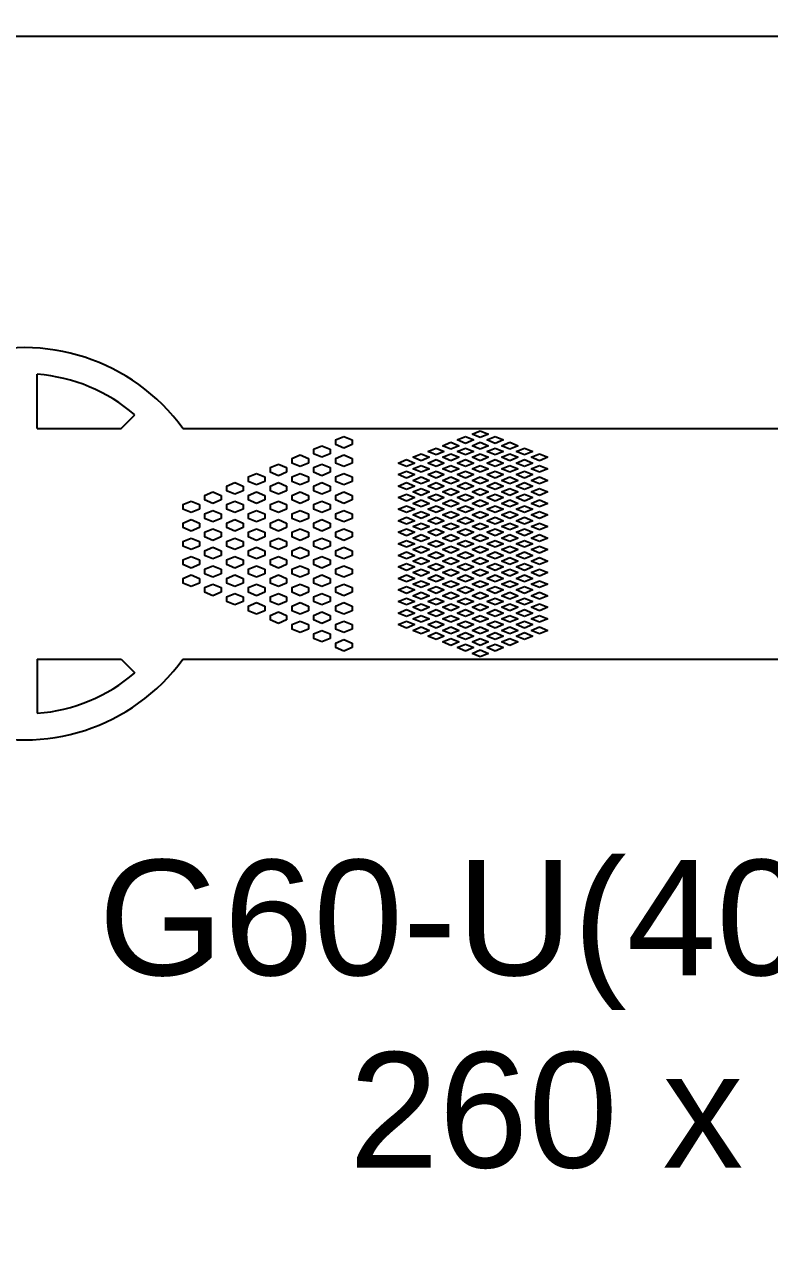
# Model space of a CAD drawing. Header units: inches. Extents: x -271009 to 5700, y -37000 to 38138.
# Drawn here: x -111530 to -108252, y -14032 to -8627 of the extents above; entities that cross this region are included whole.
import ezdxf

# ---------------------------------------------------------------- set-up
doc = ezdxf.new("R2010")
doc.units = ezdxf.units.IN
doc.header["$MEASUREMENT"] = 0
doc.styles.get("Standard").update_dxf_attribs({"font": 'arial.ttf'})

msp = doc.modelspace()

# ---------------------------------------------------------------- linework, layer by layer
for p, q in [((-111473.4, -10403.8), (-111473.4, -10165.7)), ((-111104.8, -10403.8), (-111044.5, -10343.4)), ((-111473.4, -10403.8), (-111104.8, -10403.8)), ((-110833.3, -10403.8), (-107876.9, -10403.8)), ((-109561, -10429.1), (-109524.4, -10413.9)), ((-109524.4, -10444.4), (-109561, -10429.1)), ((-109524.4, -10413.9), (-109487.9, -10429.1)), ((-109487.9, -10429.1), (-109524.4, -10444.4)), ((-110257.7, -10495.1), (-110221.2, -10479.9)), ((-110221.2, -10479.9), (-110184.7, -10495.1)), ((-110161.8, -10454.5), (-110125.3, -10439.3)), ((-110161.8, -10454.5), (-110161.8, -10474.8)), ((-110125.3, -10490), (-110161.8, -10474.8)), ((-110125.3, -10439.3), (-110088.8, -10454.5)), ((-110088.8, -10474.8), (-110125.3, -10490)), ((-110088.8, -10454.5), (-110088.8, -10474.8)), ((-109690.9, -10479.9), (-109654.3, -10464.7)), ((-109654.3, -10495.1), (-109690.9, -10479.9)), ((-109654.3, -10464.7), (-109617.8, -10479.9)), ((-109617.8, -10479.9), (-109654.3, -10495.1)), ((-109625.9, -10454.5), (-109589.4, -10439.3)), ((-109589.4, -10469.7), (-109625.9, -10454.5)), ((-109589.4, -10439.3), (-109552.8, -10454.5)), ((-109552.8, -10454.5), (-109589.4, -10469.7)), ((-109561, -10479.9), (-109524.4, -10464.7)), ((-109524.4, -10495.1), (-109561, -10479.9)), ((-109524.4, -10464.7), (-109487.9, -10479.9)), ((-109487.9, -10479.9), (-109524.4, -10495.1)), ((-109496, -10454.5), (-109459.5, -10439.3)), ((-109459.5, -10469.7), (-109496, -10454.5)), ((-109459.5, -10439.3), (-109422.9, -10454.5)), ((-109422.9, -10454.5), (-109459.5, -10469.7)), ((-109431, -10479.9), (-109394.5, -10464.7)), ((-109394.5, -10495.1), (-109431, -10479.9)), ((-109394.5, -10464.7), (-109358, -10479.9)), ((-109358, -10479.9), (-109394.5, -10495.1)), ((-110353.7, -10535.7), (-110317.1, -10520.5)), ((-110353.7, -10535.7), (-110353.7, -10556)), ((-110317.1, -10520.5), (-110280.6, -10535.7)), ((-110280.6, -10535.7), (-110280.6, -10556)), ((-110257.7, -10495.1), (-110257.7, -10515.4)), ((-110221.2, -10530.6), (-110257.7, -10515.4)), ((-110184.7, -10515.4), (-110221.2, -10530.6)), ((-110184.7, -10495.1), (-110184.7, -10515.4)), ((-110161.8, -10535.7), (-110125.3, -10520.5)), ((-110161.8, -10535.7), (-110161.8, -10556)), ((-110125.3, -10520.5), (-110088.8, -10535.7)), ((-110088.8, -10535.7), (-110088.8, -10556)), ((-109820.8, -10530.6), (-109784.3, -10515.4)), ((-109784.3, -10545.9), (-109820.8, -10530.6)), ((-109784.3, -10515.4), (-109747.7, -10530.6)), ((-109747.7, -10530.6), (-109784.3, -10545.9)), ((-109755.8, -10505.3), (-109719.3, -10490)), ((-109719.3, -10520.5), (-109755.8, -10505.3)), ((-109719.3, -10490), (-109682.8, -10505.3)), ((-109682.8, -10505.3), (-109719.3, -10520.5)), ((-109690.9, -10530.6), (-109654.3, -10515.4)), ((-109654.3, -10545.9), (-109690.9, -10530.6)), ((-109654.3, -10515.4), (-109617.8, -10530.6)), ((-109617.8, -10530.6), (-109654.3, -10545.9)), ((-109625.9, -10505.3), (-109589.4, -10490)), ((-109589.4, -10520.5), (-109625.9, -10505.3)), ((-109589.4, -10490), (-109552.8, -10505.3)), ((-109552.8, -10505.3), (-109589.4, -10520.5)), ((-109561, -10530.6), (-109524.4, -10515.4)), ((-109524.4, -10545.9), (-109561, -10530.6)), ((-109524.4, -10515.4), (-109487.9, -10530.6)), ((-109487.9, -10530.6), (-109524.4, -10545.9)), ((-109496, -10505.3), (-109459.5, -10490)), ((-109459.5, -10520.5), (-109496, -10505.3)), ((-109459.5, -10490), (-109422.9, -10505.3)), ((-109422.9, -10505.3), (-109459.5, -10520.5)), ((-109431, -10530.6), (-109394.5, -10515.4)), ((-109394.5, -10545.9), (-109431, -10530.6)), ((-109394.5, -10515.4), (-109358, -10530.6)), ((-109358, -10530.6), (-109394.5, -10545.9)), ((-109366.1, -10505.3), (-109329.5, -10490)), ((-109329.5, -10520.5), (-109366.1, -10505.3)), ((-109329.5, -10490), (-109293, -10505.3)), ((-109293, -10505.3), (-109329.5, -10520.5)), ((-109301.1, -10530.6), (-109264.6, -10515.4)), ((-109264.6, -10545.9), (-109301.1, -10530.6)), ((-109264.6, -10515.4), (-109228, -10530.6)), ((-109228, -10530.6), (-109264.6, -10545.9)), ((-110449.6, -10576.3), (-110413, -10561.1)), ((-110449.6, -10576.3), (-110449.6, -10596.6)), ((-110413, -10561.1), (-110376.5, -10576.3)), ((-110376.5, -10576.3), (-110376.5, -10596.6)), ((-110317.1, -10571.2), (-110353.7, -10556)), ((-110280.6, -10556), (-110317.1, -10571.2)), ((-110257.7, -10576.3), (-110221.2, -10561.1)), ((-110257.7, -10576.3), (-110257.7, -10596.6)), ((-110221.2, -10561.1), (-110184.7, -10576.3)), ((-110184.7, -10576.3), (-110184.7, -10596.6)), ((-110125.3, -10571.2), (-110161.8, -10556)), ((-110088.8, -10556), (-110125.3, -10571.2)), ((-109885.8, -10556), (-109849.2, -10540.8)), ((-109849.2, -10571.2), (-109885.8, -10556)), ((-109885.8, -10606.8), (-109849.2, -10591.5)), ((-109849.2, -10540.8), (-109812.7, -10556)), ((-109812.7, -10556), (-109849.2, -10571.2)), ((-109849.2, -10591.5), (-109812.7, -10606.8)), ((-109820.8, -10581.4), (-109784.3, -10566.2)), ((-109784.3, -10596.6), (-109820.8, -10581.4)), ((-109784.3, -10566.2), (-109747.7, -10581.4)), ((-109747.7, -10581.4), (-109784.3, -10596.6)), ((-109755.8, -10556), (-109719.3, -10540.8)), ((-109719.3, -10571.2), (-109755.8, -10556)), ((-109755.8, -10606.8), (-109719.3, -10591.5)), ((-109719.3, -10540.8), (-109682.8, -10556)), ((-109682.8, -10556), (-109719.3, -10571.2)), ((-109719.3, -10591.5), (-109682.8, -10606.8)), ((-109690.9, -10581.4), (-109654.3, -10566.2)), ((-109654.3, -10596.6), (-109690.9, -10581.4)), ((-109654.3, -10566.2), (-109617.8, -10581.4)), ((-109617.8, -10581.4), (-109654.3, -10596.6)), ((-109625.9, -10556), (-109589.4, -10540.8)), ((-109589.4, -10571.2), (-109625.9, -10556)), ((-109625.9, -10606.8), (-109589.4, -10591.5)), ((-109589.4, -10540.8), (-109552.8, -10556)), ((-109552.8, -10556), (-109589.4, -10571.2)), ((-109589.4, -10591.5), (-109552.8, -10606.8)), ((-109561, -10581.4), (-109524.4, -10566.2)), ((-109524.4, -10596.6), (-109561, -10581.4)), ((-109524.4, -10566.2), (-109487.9, -10581.4)), ((-109487.9, -10581.4), (-109524.4, -10596.6)), ((-109496, -10556), (-109459.5, -10540.8)), ((-109459.5, -10571.2), (-109496, -10556)), ((-109496, -10606.8), (-109459.5, -10591.5)), ((-109459.5, -10540.8), (-109422.9, -10556)), ((-109422.9, -10556), (-109459.5, -10571.2)), ((-109459.5, -10591.5), (-109422.9, -10606.8)), ((-109431, -10581.4), (-109394.5, -10566.2)), ((-109394.5, -10596.6), (-109431, -10581.4)), ((-109394.5, -10566.2), (-109358, -10581.4)), ((-109358, -10581.4), (-109394.5, -10596.6)), ((-109366.1, -10556), (-109329.5, -10540.8)), ((-109329.5, -10571.2), (-109366.1, -10556)), ((-109366.1, -10606.8), (-109329.5, -10591.5)), ((-109329.5, -10540.8), (-109293, -10556)), ((-109293, -10556), (-109329.5, -10571.2)), ((-109329.5, -10591.5), (-109293, -10606.8)), ((-109301.1, -10581.4), (-109264.6, -10566.2)), ((-109264.6, -10596.6), (-109301.1, -10581.4)), ((-109264.6, -10566.2), (-109228, -10581.4)), ((-109228, -10581.4), (-109264.6, -10596.6)), ((-110641.4, -10657.5), (-110604.9, -10642.3)), ((-110604.9, -10642.3), (-110568.3, -10657.5)), ((-110545.5, -10616.9), (-110509, -10601.7)), ((-110545.5, -10616.9), (-110545.5, -10637.2)), ((-110509, -10652.4), (-110545.5, -10637.2)), ((-110509, -10601.7), (-110472.4, -10616.9)), ((-110472.4, -10637.2), (-110509, -10652.4)), ((-110472.4, -10616.9), (-110472.4, -10637.2)), ((-110413, -10611.8), (-110449.6, -10596.6)), ((-110449.6, -10657.5), (-110413, -10642.3)), ((-110376.5, -10596.6), (-110413, -10611.8)), ((-110413, -10642.3), (-110376.5, -10657.5)), ((-110353.7, -10616.9), (-110317.1, -10601.7)), ((-110353.7, -10616.9), (-110353.7, -10637.2)), ((-110317.1, -10652.4), (-110353.7, -10637.2)), ((-110317.1, -10601.7), (-110280.6, -10616.9)), ((-110280.6, -10637.2), (-110317.1, -10652.4)), ((-110280.6, -10616.9), (-110280.6, -10637.2)), ((-110221.2, -10611.8), (-110257.7, -10596.6)), ((-110257.7, -10657.5), (-110221.2, -10642.3)), ((-110184.7, -10596.6), (-110221.2, -10611.8)), ((-110221.2, -10642.3), (-110184.7, -10657.5)), ((-110161.8, -10616.9), (-110125.3, -10601.7)), ((-110161.8, -10616.9), (-110161.8, -10637.2)), ((-110125.3, -10652.4), (-110161.8, -10637.2)), ((-110125.3, -10601.7), (-110088.8, -10616.9)), ((-110088.8, -10637.2), (-110125.3, -10652.4)), ((-110088.8, -10616.9), (-110088.8, -10637.2)), ((-109849.2, -10622), (-109885.8, -10606.8)), ((-109885.8, -10657.5), (-109849.2, -10642.3)), ((-109812.7, -10606.8), (-109849.2, -10622)), ((-109849.2, -10642.3), (-109812.7, -10657.5)), ((-109820.8, -10632.1), (-109784.3, -10616.9)), ((-109784.3, -10647.4), (-109820.8, -10632.1)), ((-109784.3, -10616.9), (-109747.7, -10632.1)), ((-109747.7, -10632.1), (-109784.3, -10647.4)), ((-109719.3, -10622), (-109755.8, -10606.8)), ((-109755.8, -10657.5), (-109719.3, -10642.3)), ((-109682.8, -10606.8), (-109719.3, -10622)), ((-109719.3, -10642.3), (-109682.8, -10657.5)), ((-109690.9, -10632.1), (-109654.3, -10616.9)), ((-109654.3, -10647.4), (-109690.9, -10632.1)), ((-109654.3, -10616.9), (-109617.8, -10632.1)), ((-109617.8, -10632.1), (-109654.3, -10647.4)), ((-109589.4, -10622), (-109625.9, -10606.8)), ((-109625.9, -10657.5), (-109589.4, -10642.3)), ((-109552.8, -10606.8), (-109589.4, -10622)), ((-109589.4, -10642.3), (-109552.8, -10657.5)), ((-109561, -10632.1), (-109524.4, -10616.9)), ((-109524.4, -10647.4), (-109561, -10632.1)), ((-109524.4, -10616.9), (-109487.9, -10632.1)), ((-109487.9, -10632.1), (-109524.4, -10647.4)), ((-109459.5, -10622), (-109496, -10606.8)), ((-109496, -10657.5), (-109459.5, -10642.3)), ((-109422.9, -10606.8), (-109459.5, -10622)), ((-109459.5, -10642.3), (-109422.9, -10657.5)), ((-109431, -10632.1), (-109394.5, -10616.9)), ((-109394.5, -10647.4), (-109431, -10632.1)), ((-109394.5, -10616.9), (-109358, -10632.1)), ((-109358, -10632.1), (-109394.5, -10647.4)), ((-109329.5, -10622), (-109366.1, -10606.8)), ((-109366.1, -10657.5), (-109329.5, -10642.3)), ((-109293, -10606.8), (-109329.5, -10622)), ((-109329.5, -10642.3), (-109293, -10657.5)), ((-109301.1, -10632.1), (-109264.6, -10616.9)), ((-109264.6, -10647.4), (-109301.1, -10632.1)), ((-109264.6, -10616.9), (-109228, -10632.1)), ((-109228, -10632.1), (-109264.6, -10647.4)), ((-110737.3, -10698.1), (-110700.8, -10682.9)), ((-110737.3, -10698.1), (-110737.3, -10718.4)), ((-110700.8, -10682.9), (-110664.3, -10698.1)), ((-110664.3, -10698.1), (-110664.3, -10718.4)), ((-110641.4, -10657.5), (-110641.4, -10677.8)), ((-110604.9, -10693), (-110641.4, -10677.8)), ((-110568.3, -10677.8), (-110604.9, -10693)), ((-110568.3, -10657.5), (-110568.3, -10677.8)), ((-110545.5, -10698.1), (-110509, -10682.9)), ((-110545.5, -10698.1), (-110545.5, -10718.4)), ((-110509, -10682.9), (-110472.4, -10698.1)), ((-110472.4, -10698.1), (-110472.4, -10718.4)), ((-110449.6, -10657.5), (-110449.6, -10677.8)), ((-110413, -10693), (-110449.6, -10677.8)), ((-110376.5, -10677.8), (-110413, -10693)), ((-110376.5, -10657.5), (-110376.5, -10677.8)), ((-110353.7, -10698.1), (-110317.1, -10682.9)), ((-110353.7, -10698.1), (-110353.7, -10718.4)), ((-110317.1, -10682.9), (-110280.6, -10698.1)), ((-110280.6, -10698.1), (-110280.6, -10718.4)), ((-110257.7, -10657.5), (-110257.7, -10677.8)), ((-110221.2, -10693), (-110257.7, -10677.8)), ((-110184.7, -10677.8), (-110221.2, -10693)), ((-110184.7, -10657.5), (-110184.7, -10677.8)), ((-110161.8, -10698.1), (-110125.3, -10682.9)), ((-110161.8, -10698.1), (-110161.8, -10718.4)), ((-110125.3, -10682.9), (-110088.8, -10698.1)), ((-110088.8, -10698.1), (-110088.8, -10718.4)), ((-109849.2, -10672.7), (-109885.8, -10657.5)), ((-109885.8, -10708.3), (-109849.2, -10693)), ((-109812.7, -10657.5), (-109849.2, -10672.7)), ((-109849.2, -10693), (-109812.7, -10708.3)), ((-109820.8, -10682.9), (-109784.3, -10667.7)), ((-109784.3, -10698.1), (-109820.8, -10682.9)), ((-109784.3, -10667.7), (-109747.7, -10682.9)), ((-109747.7, -10682.9), (-109784.3, -10698.1)), ((-109719.3, -10672.7), (-109755.8, -10657.5)), ((-109755.8, -10708.3), (-109719.3, -10693)), ((-109682.8, -10657.5), (-109719.3, -10672.7)), ((-109719.3, -10693), (-109682.8, -10708.3)), ((-109690.9, -10682.9), (-109654.3, -10667.7)), ((-109654.3, -10698.1), (-109690.9, -10682.9)), ((-109654.3, -10667.7), (-109617.8, -10682.9)), ((-109617.8, -10682.9), (-109654.3, -10698.1)), ((-109589.4, -10672.7), (-109625.9, -10657.5)), ((-109625.9, -10708.3), (-109589.4, -10693)), ((-109552.8, -10657.5), (-109589.4, -10672.7)), ((-109589.4, -10693), (-109552.8, -10708.3)), ((-109561, -10682.9), (-109524.4, -10667.7)), ((-109524.4, -10698.1), (-109561, -10682.9)), ((-109524.4, -10667.7), (-109487.9, -10682.9)), ((-109487.9, -10682.9), (-109524.4, -10698.1)), ((-109459.5, -10672.7), (-109496, -10657.5)), ((-109496, -10708.3), (-109459.5, -10693)), ((-109422.9, -10657.5), (-109459.5, -10672.7)), ((-109459.5, -10693), (-109422.9, -10708.3)), ((-109431, -10682.9), (-109394.5, -10667.7)), ((-109394.5, -10698.1), (-109431, -10682.9)), ((-109394.5, -10667.7), (-109358, -10682.9)), ((-109358, -10682.9), (-109394.5, -10698.1)), ((-109329.5, -10672.7), (-109366.1, -10657.5)), ((-109366.1, -10708.3), (-109329.5, -10693)), ((-109293, -10657.5), (-109329.5, -10672.7)), ((-109329.5, -10693), (-109293, -10708.3)), ((-109301.1, -10682.9), (-109264.6, -10667.7)), ((-109264.6, -10698.1), (-109301.1, -10682.9)), ((-109264.6, -10667.7), (-109228, -10682.9)), ((-109228, -10682.9), (-109264.6, -10698.1)), ((-110833.3, -10738.7), (-110796.7, -10723.5)), ((-110833.3, -10738.7), (-110833.3, -10759)), ((-110796.7, -10723.5), (-110760.2, -10738.7)), ((-110760.2, -10738.7), (-110760.2, -10759)), ((-110700.8, -10733.6), (-110737.3, -10718.4)), ((-110664.3, -10718.4), (-110700.8, -10733.6)), ((-110641.4, -10738.7), (-110604.9, -10723.5)), ((-110641.4, -10738.7), (-110641.4, -10759)), ((-110604.9, -10723.5), (-110568.3, -10738.7)), ((-110568.3, -10738.7), (-110568.3, -10759)), ((-110509, -10733.6), (-110545.5, -10718.4)), ((-110472.4, -10718.4), (-110509, -10733.6)), ((-110449.6, -10738.7), (-110413, -10723.5)), ((-110449.6, -10738.7), (-110449.6, -10759)), ((-110413, -10723.5), (-110376.5, -10738.7)), ((-110376.5, -10738.7), (-110376.5, -10759)), ((-110317.1, -10733.6), (-110353.7, -10718.4)), ((-110280.6, -10718.4), (-110317.1, -10733.6)), ((-110257.7, -10738.7), (-110221.2, -10723.5)), ((-110257.7, -10738.7), (-110257.7, -10759)), ((-110221.2, -10723.5), (-110184.7, -10738.7)), ((-110184.7, -10738.7), (-110184.7, -10759)), ((-110125.3, -10733.6), (-110161.8, -10718.4)), ((-110088.8, -10718.4), (-110125.3, -10733.6)), ((-109849.2, -10723.5), (-109885.8, -10708.3)), ((-109885.8, -10759), (-109849.2, -10743.8)), ((-109812.7, -10708.3), (-109849.2, -10723.5)), ((-109849.2, -10743.8), (-109812.7, -10759)), ((-109820.8, -10733.6), (-109784.3, -10718.4)), ((-109784.3, -10748.9), (-109820.8, -10733.6)), ((-109784.3, -10718.4), (-109747.7, -10733.6)), ((-109747.7, -10733.6), (-109784.3, -10748.9)), ((-109719.3, -10723.5), (-109755.8, -10708.3)), ((-109755.8, -10759), (-109719.3, -10743.8)), ((-109682.8, -10708.3), (-109719.3, -10723.5)), ((-109719.3, -10743.8), (-109682.8, -10759)), ((-109690.9, -10733.6), (-109654.3, -10718.4)), ((-109654.3, -10748.9), (-109690.9, -10733.6)), ((-109654.3, -10718.4), (-109617.8, -10733.6)), ((-109617.8, -10733.6), (-109654.3, -10748.9)), ((-109589.4, -10723.5), (-109625.9, -10708.3)), ((-109625.9, -10759), (-109589.4, -10743.8)), ((-109552.8, -10708.3), (-109589.4, -10723.5)), ((-109589.4, -10743.8), (-109552.8, -10759)), ((-109561, -10733.6), (-109524.4, -10718.4)), ((-109524.4, -10748.9), (-109561, -10733.6)), ((-109524.4, -10718.4), (-109487.9, -10733.6)), ((-109487.9, -10733.6), (-109524.4, -10748.9)), ((-109459.5, -10723.5), (-109496, -10708.3)), ((-109496, -10759), (-109459.5, -10743.8)), ((-109422.9, -10708.3), (-109459.5, -10723.5)), ((-109459.5, -10743.8), (-109422.9, -10759)), ((-109431, -10733.6), (-109394.5, -10718.4)), ((-109394.5, -10748.9), (-109431, -10733.6)), ((-109394.5, -10718.4), (-109358, -10733.6)), ((-109358, -10733.6), (-109394.5, -10748.9)), ((-109329.5, -10723.5), (-109366.1, -10708.3)), ((-109366.1, -10759), (-109329.5, -10743.8)), ((-109293, -10708.3), (-109329.5, -10723.5)), ((-109329.5, -10743.8), (-109293, -10759)), ((-109301.1, -10733.6), (-109264.6, -10718.4)), ((-109264.6, -10748.9), (-109301.1, -10733.6)), ((-109264.6, -10718.4), (-109228, -10733.6)), ((-109228, -10733.6), (-109264.6, -10748.9)), ((-110796.7, -10774.2), (-110833.3, -10759)), ((-110833.3, -10819.9), (-110796.7, -10804.7)), ((-110760.2, -10759), (-110796.7, -10774.2)), ((-110796.7, -10804.7), (-110760.2, -10819.9)), ((-110737.3, -10779.3), (-110700.8, -10764.1)), ((-110737.3, -10779.3), (-110737.3, -10799.6)), ((-110700.8, -10814.8), (-110737.3, -10799.6)), ((-110700.8, -10764.1), (-110664.3, -10779.3)), ((-110664.3, -10799.6), (-110700.8, -10814.8)), ((-110664.3, -10779.3), (-110664.3, -10799.6)), ((-110604.9, -10774.2), (-110641.4, -10759)), ((-110641.4, -10819.9), (-110604.9, -10804.7)), ((-110568.3, -10759), (-110604.9, -10774.2)), ((-110604.9, -10804.7), (-110568.3, -10819.9)), ((-110545.5, -10779.3), (-110509, -10764.1)), ((-110545.5, -10779.3), (-110545.5, -10799.6)), ((-110509, -10814.8), (-110545.5, -10799.6)), ((-110509, -10764.1), (-110472.4, -10779.3)), ((-110472.4, -10799.6), (-110509, -10814.8)), ((-110472.4, -10779.3), (-110472.4, -10799.6)), ((-110413, -10774.2), (-110449.6, -10759)), ((-110449.6, -10819.9), (-110413, -10804.7)), ((-110376.5, -10759), (-110413, -10774.2)), ((-110413, -10804.7), (-110376.5, -10819.9)), ((-110353.7, -10779.3), (-110317.1, -10764.1)), ((-110353.7, -10779.3), (-110353.7, -10799.6)), ((-110317.1, -10814.8), (-110353.7, -10799.6)), ((-110317.1, -10764.1), (-110280.6, -10779.3)), ((-110280.6, -10799.6), (-110317.1, -10814.8)), ((-110280.6, -10779.3), (-110280.6, -10799.6)), ((-110221.2, -10774.2), (-110257.7, -10759)), ((-110257.7, -10819.9), (-110221.2, -10804.7)), ((-110184.7, -10759), (-110221.2, -10774.2)), ((-110221.2, -10804.7), (-110184.7, -10819.9)), ((-110161.8, -10779.3), (-110125.3, -10764.1)), ((-110161.8, -10779.3), (-110161.8, -10799.6)), ((-110125.3, -10814.8), (-110161.8, -10799.6)), ((-110125.3, -10764.1), (-110088.8, -10779.3)), ((-110088.8, -10799.6), (-110125.3, -10814.8)), ((-110088.8, -10779.3), (-110088.8, -10799.6)), ((-109849.2, -10774.2), (-109885.8, -10759)), ((-109885.8, -10809.8), (-109849.2, -10794.5)), ((-109812.7, -10759), (-109849.2, -10774.2)), ((-109849.2, -10794.5), (-109812.7, -10809.8)), ((-109820.8, -10784.4), (-109784.3, -10769.2)), ((-109784.3, -10799.6), (-109820.8, -10784.4)), ((-109784.3, -10769.2), (-109747.7, -10784.4)), ((-109747.7, -10784.4), (-109784.3, -10799.6)), ((-109719.3, -10774.2), (-109755.8, -10759)), ((-109755.8, -10809.8), (-109719.3, -10794.5)), ((-109682.8, -10759), (-109719.3, -10774.2)), ((-109719.3, -10794.5), (-109682.8, -10809.8)), ((-109690.9, -10784.4), (-109654.3, -10769.2)), ((-109654.3, -10799.6), (-109690.9, -10784.4)), ((-109654.3, -10769.2), (-109617.8, -10784.4)), ((-109617.8, -10784.4), (-109654.3, -10799.6)), ((-109589.4, -10774.2), (-109625.9, -10759)), ((-109625.9, -10809.8), (-109589.4, -10794.5)), ((-109552.8, -10759), (-109589.4, -10774.2)), ((-109589.4, -10794.5), (-109552.8, -10809.8)), ((-109561, -10784.4), (-109524.4, -10769.2)), ((-109524.4, -10799.6), (-109561, -10784.4)), ((-109524.4, -10769.2), (-109487.9, -10784.4)), ((-109487.9, -10784.4), (-109524.4, -10799.6)), ((-109459.5, -10774.2), (-109496, -10759)), ((-109496, -10809.8), (-109459.5, -10794.5)), ((-109422.9, -10759), (-109459.5, -10774.2)), ((-109459.5, -10794.5), (-109422.9, -10809.8)), ((-109431, -10784.4), (-109394.5, -10769.2)), ((-109394.5, -10799.6), (-109431, -10784.4)), ((-109394.5, -10769.2), (-109358, -10784.4)), ((-109358, -10784.4), (-109394.5, -10799.6)), ((-109329.5, -10774.2), (-109366.1, -10759)), ((-109366.1, -10809.8), (-109329.5, -10794.5)), ((-109293, -10759), (-109329.5, -10774.2)), ((-109329.5, -10794.5), (-109293, -10809.8)), ((-109301.1, -10784.4), (-109264.6, -10769.2)), ((-109264.6, -10799.6), (-109301.1, -10784.4)), ((-109264.6, -10769.2), (-109228, -10784.4)), ((-109228, -10784.4), (-109264.6, -10799.6)), ((-110833.3, -10819.9), (-110833.3, -10840.2)), ((-110796.7, -10855.4), (-110833.3, -10840.2)), ((-110760.2, -10840.2), (-110796.7, -10855.4)), ((-110760.2, -10819.9), (-110760.2, -10840.2)), ((-110737.3, -10860.5), (-110700.8, -10845.3)), ((-110737.3, -10860.5), (-110737.3, -10880.8)), ((-110700.8, -10845.3), (-110664.3, -10860.5)), ((-110664.3, -10860.5), (-110664.3, -10880.8)), ((-110641.4, -10819.9), (-110641.4, -10840.2)), ((-110604.9, -10855.4), (-110641.4, -10840.2)), ((-110568.3, -10840.2), (-110604.9, -10855.4)), ((-110568.3, -10819.9), (-110568.3, -10840.2)), ((-110545.5, -10860.5), (-110509, -10845.3)), ((-110545.5, -10860.5), (-110545.5, -10880.8)), ((-110509, -10845.3), (-110472.4, -10860.5)), ((-110472.4, -10860.5), (-110472.4, -10880.8)), ((-110449.6, -10819.9), (-110449.6, -10840.2)), ((-110413, -10855.4), (-110449.6, -10840.2)), ((-110376.5, -10840.2), (-110413, -10855.4)), ((-110376.5, -10819.9), (-110376.5, -10840.2)), ((-110353.7, -10860.5), (-110317.1, -10845.3)), ((-110353.7, -10860.5), (-110353.7, -10880.8)), ((-110317.1, -10845.3), (-110280.6, -10860.5)), ((-110280.6, -10860.5), (-110280.6, -10880.8)), ((-110257.7, -10819.9), (-110257.7, -10840.2)), ((-110221.2, -10855.4), (-110257.7, -10840.2)), ((-110184.7, -10840.2), (-110221.2, -10855.4)), ((-110184.7, -10819.9), (-110184.7, -10840.2)), ((-110161.8, -10860.5), (-110125.3, -10845.3)), ((-110161.8, -10860.5), (-110161.8, -10880.8)), ((-110125.3, -10845.3), (-110088.8, -10860.5)), ((-110088.8, -10860.5), (-110088.8, -10880.8)), ((-109849.2, -10825), (-109885.8, -10809.8)), ((-109885.8, -10860.5), (-109849.2, -10845.3)), ((-109849.2, -10875.7), (-109885.8, -10860.5)), ((-109812.7, -10809.8), (-109849.2, -10825)), ((-109849.2, -10845.3), (-109812.7, -10860.5)), ((-109812.7, -10860.5), (-109849.2, -10875.7)), ((-109820.8, -10835.1), (-109784.3, -10819.9)), ((-109784.3, -10850.4), (-109820.8, -10835.1)), ((-109784.3, -10819.9), (-109747.7, -10835.1)), ((-109747.7, -10835.1), (-109784.3, -10850.4)), ((-109719.3, -10825), (-109755.8, -10809.8)), ((-109755.8, -10860.5), (-109719.3, -10845.3)), ((-109719.3, -10875.7), (-109755.8, -10860.5)), ((-109682.8, -10809.8), (-109719.3, -10825)), ((-109719.3, -10845.3), (-109682.8, -10860.5)), ((-109682.8, -10860.5), (-109719.3, -10875.7)), ((-109690.9, -10835.1), (-109654.3, -10819.9)), ((-109654.3, -10850.4), (-109690.9, -10835.1)), ((-109654.3, -10819.9), (-109617.8, -10835.1)), ((-109617.8, -10835.1), (-109654.3, -10850.4)), ((-109589.4, -10825), (-109625.9, -10809.8)), ((-109625.9, -10860.5), (-109589.4, -10845.3)), ((-109589.4, -10875.7), (-109625.9, -10860.5)), ((-109552.8, -10809.8), (-109589.4, -10825)), ((-109589.4, -10845.3), (-109552.8, -10860.5)), ((-109552.8, -10860.5), (-109589.4, -10875.7)), ((-109561, -10835.1), (-109524.4, -10819.9)), ((-109524.4, -10850.4), (-109561, -10835.1)), ((-109524.4, -10819.9), (-109487.9, -10835.1)), ((-109487.9, -10835.1), (-109524.4, -10850.4)), ((-109459.5, -10825), (-109496, -10809.8)), ((-109496, -10860.5), (-109459.5, -10845.3)), ((-109459.5, -10875.7), (-109496, -10860.5)), ((-109422.9, -10809.8), (-109459.5, -10825)), ((-109459.5, -10845.3), (-109422.9, -10860.5)), ((-109422.9, -10860.5), (-109459.5, -10875.7)), ((-109431, -10835.1), (-109394.5, -10819.9)), ((-109394.5, -10850.4), (-109431, -10835.1)), ((-109394.5, -10819.9), (-109358, -10835.1)), ((-109358, -10835.1), (-109394.5, -10850.4)), ((-109329.5, -10825), (-109366.1, -10809.8)), ((-109366.1, -10860.5), (-109329.5, -10845.3)), ((-109329.5, -10875.7), (-109366.1, -10860.5)), ((-109293, -10809.8), (-109329.5, -10825)), ((-109329.5, -10845.3), (-109293, -10860.5)), ((-109293, -10860.5), (-109329.5, -10875.7)), ((-109301.1, -10835.1), (-109264.6, -10819.9)), ((-109264.6, -10850.4), (-109301.1, -10835.1)), ((-109264.6, -10819.9), (-109228, -10835.1)), ((-109228, -10835.1), (-109264.6, -10850.4)), ((-110833.3, -10901.1), (-110796.7, -10885.9)), ((-110833.3, -10901.1), (-110833.3, -10921.4)), ((-110796.7, -10885.9), (-110760.2, -10901.1)), ((-110760.2, -10901.1), (-110760.2, -10921.4)), ((-110700.8, -10896), (-110737.3, -10880.8)), ((-110664.3, -10880.8), (-110700.8, -10896)), ((-110641.4, -10901.1), (-110604.9, -10885.9)), ((-110641.4, -10901.1), (-110641.4, -10921.4)), ((-110604.9, -10885.9), (-110568.3, -10901.1)), ((-110568.3, -10901.1), (-110568.3, -10921.4)), ((-110509, -10896), (-110545.5, -10880.8)), ((-110472.4, -10880.8), (-110509, -10896)), ((-110449.6, -10901.1), (-110413, -10885.9)), ((-110449.6, -10901.1), (-110449.6, -10921.4)), ((-110413, -10885.9), (-110376.5, -10901.1)), ((-110376.5, -10901.1), (-110376.5, -10921.4)), ((-110317.1, -10896), (-110353.7, -10880.8)), ((-110280.6, -10880.8), (-110317.1, -10896)), ((-110257.7, -10901.1), (-110221.2, -10885.9)), ((-110257.7, -10901.1), (-110257.7, -10921.4)), ((-110221.2, -10885.9), (-110184.7, -10901.1)), ((-110184.7, -10901.1), (-110184.7, -10921.4)), ((-110125.3, -10896), (-110161.8, -10880.8)), ((-110088.8, -10880.8), (-110125.3, -10896)), ((-109885.8, -10911.3), (-109849.2, -10896)), ((-109849.2, -10926.5), (-109885.8, -10911.3)), ((-109849.2, -10896), (-109812.7, -10911.3)), ((-109812.7, -10911.3), (-109849.2, -10926.5)), ((-109820.8, -10885.9), (-109784.3, -10870.7)), ((-109784.3, -10901.1), (-109820.8, -10885.9)), ((-109784.3, -10870.7), (-109747.7, -10885.9)), ((-109747.7, -10885.9), (-109784.3, -10901.1)), ((-109755.8, -10911.3), (-109719.3, -10896)), ((-109719.3, -10926.5), (-109755.8, -10911.3)), ((-109719.3, -10896), (-109682.8, -10911.3)), ((-109682.8, -10911.3), (-109719.3, -10926.5)), ((-109690.9, -10885.9), (-109654.3, -10870.7)), ((-109654.3, -10901.1), (-109690.9, -10885.9)), ((-109654.3, -10870.7), (-109617.8, -10885.9)), ((-109617.8, -10885.9), (-109654.3, -10901.1)), ((-109625.9, -10911.3), (-109589.4, -10896)), ((-109589.4, -10926.5), (-109625.9, -10911.3)), ((-109589.4, -10896), (-109552.8, -10911.3)), ((-109552.8, -10911.3), (-109589.4, -10926.5)), ((-109561, -10885.9), (-109524.4, -10870.7)), ((-109524.4, -10901.1), (-109561, -10885.9)), ((-109524.4, -10870.7), (-109487.9, -10885.9)), ((-109487.9, -10885.9), (-109524.4, -10901.1)), ((-109496, -10911.3), (-109459.5, -10896)), ((-109459.5, -10926.5), (-109496, -10911.3)), ((-109459.5, -10896), (-109422.9, -10911.3)), ((-109422.9, -10911.3), (-109459.5, -10926.5)), ((-109431, -10885.9), (-109394.5, -10870.7)), ((-109394.5, -10901.1), (-109431, -10885.9)), ((-109394.5, -10870.7), (-109358, -10885.9)), ((-109358, -10885.9), (-109394.5, -10901.1)), ((-109366.1, -10911.3), (-109329.5, -10896)), ((-109329.5, -10926.5), (-109366.1, -10911.3)), ((-109329.5, -10896), (-109293, -10911.3)), ((-109293, -10911.3), (-109329.5, -10926.5)), ((-109301.1, -10885.9), (-109264.6, -10870.7)), ((-109264.6, -10901.1), (-109301.1, -10885.9)), ((-109264.6, -10870.7), (-109228, -10885.9)), ((-109228, -10885.9), (-109264.6, -10901.1)), ((-110796.7, -10936.6), (-110833.3, -10921.4)), ((-110833.3, -10982.3), (-110796.7, -10967.1)), ((-110760.2, -10921.4), (-110796.7, -10936.6)), ((-110796.7, -10967.1), (-110760.2, -10982.3)), ((-110737.3, -10941.7), (-110700.8, -10926.5)), ((-110737.3, -10941.7), (-110737.3, -10962)), ((-110700.8, -10977.2), (-110737.3, -10962)), ((-110700.8, -10926.5), (-110664.3, -10941.7)), ((-110664.3, -10962), (-110700.8, -10977.2)), ((-110664.3, -10941.7), (-110664.3, -10962)), ((-110604.9, -10936.6), (-110641.4, -10921.4)), ((-110641.4, -10982.3), (-110604.9, -10967.1)), ((-110568.3, -10921.4), (-110604.9, -10936.6)), ((-110604.9, -10967.1), (-110568.3, -10982.3)), ((-110545.5, -10941.7), (-110509, -10926.5)), ((-110545.5, -10941.7), (-110545.5, -10962)), ((-110509, -10977.2), (-110545.5, -10962)), ((-110509, -10926.5), (-110472.4, -10941.7)), ((-110472.4, -10962), (-110509, -10977.2)), ((-110472.4, -10941.7), (-110472.4, -10962)), ((-110413, -10936.6), (-110449.6, -10921.4)), ((-110449.6, -10982.3), (-110413, -10967.1)), ((-110376.5, -10921.4), (-110413, -10936.6)), ((-110413, -10967.1), (-110376.5, -10982.3)), ((-110353.7, -10941.7), (-110317.1, -10926.5)), ((-110353.7, -10941.7), (-110353.7, -10962)), ((-110317.1, -10977.2), (-110353.7, -10962)), ((-110317.1, -10926.5), (-110280.6, -10941.7)), ((-110280.6, -10962), (-110317.1, -10977.2)), ((-110280.6, -10941.7), (-110280.6, -10962)), ((-110221.2, -10936.6), (-110257.7, -10921.4)), ((-110257.7, -10982.3), (-110221.2, -10967.1)), ((-110184.7, -10921.4), (-110221.2, -10936.6)), ((-110221.2, -10967.1), (-110184.7, -10982.3)), ((-110161.8, -10941.7), (-110125.3, -10926.5)), ((-110161.8, -10941.7), (-110161.8, -10962)), ((-110125.3, -10977.2), (-110161.8, -10962)), ((-110125.3, -10926.5), (-110088.8, -10941.7)), ((-110088.8, -10962), (-110125.3, -10977.2)), ((-110088.8, -10941.7), (-110088.8, -10962)), ((-109885.8, -10962), (-109849.2, -10946.8)), ((-109849.2, -10977.2), (-109885.8, -10962)), ((-109849.2, -10946.8), (-109812.7, -10962)), ((-109812.7, -10962), (-109849.2, -10977.2)), ((-109820.8, -10936.6), (-109784.3, -10921.4)), ((-109784.3, -10951.9), (-109820.8, -10936.6)), ((-109784.3, -10921.4), (-109747.7, -10936.6)), ((-109747.7, -10936.6), (-109784.3, -10951.9)), ((-109755.8, -10962), (-109719.3, -10946.8)), ((-109719.3, -10977.2), (-109755.8, -10962)), ((-109719.3, -10946.8), (-109682.8, -10962)), ((-109682.8, -10962), (-109719.3, -10977.2)), ((-109690.9, -10936.6), (-109654.3, -10921.4)), ((-109654.3, -10951.9), (-109690.9, -10936.6)), ((-109654.3, -10921.4), (-109617.8, -10936.6)), ((-109617.8, -10936.6), (-109654.3, -10951.9)), ((-109625.9, -10962), (-109589.4, -10946.8)), ((-109589.4, -10977.2), (-109625.9, -10962)), ((-109589.4, -10946.8), (-109552.8, -10962)), ((-109552.8, -10962), (-109589.4, -10977.2)), ((-109561, -10936.6), (-109524.4, -10921.4)), ((-109524.4, -10951.9), (-109561, -10936.6)), ((-109524.4, -10921.4), (-109487.9, -10936.6)), ((-109487.9, -10936.6), (-109524.4, -10951.9)), ((-109496, -10962), (-109459.5, -10946.8)), ((-109459.5, -10977.2), (-109496, -10962)), ((-109459.5, -10946.8), (-109422.9, -10962)), ((-109422.9, -10962), (-109459.5, -10977.2)), ((-109431, -10936.6), (-109394.5, -10921.4)), ((-109394.5, -10951.9), (-109431, -10936.6)), ((-109394.5, -10921.4), (-109358, -10936.6)), ((-109358, -10936.6), (-109394.5, -10951.9)), ((-109366.1, -10962), (-109329.5, -10946.8)), ((-109329.5, -10977.2), (-109366.1, -10962)), ((-109329.5, -10946.8), (-109293, -10962)), ((-109293, -10962), (-109329.5, -10977.2)), ((-109301.1, -10936.6), (-109264.6, -10921.4)), ((-109264.6, -10951.9), (-109301.1, -10936.6)), ((-109264.6, -10921.4), (-109228, -10936.6)), ((-109228, -10936.6), (-109264.6, -10951.9)), ((-110833.3, -10982.3), (-110833.3, -11002.6)), ((-110796.7, -11017.8), (-110833.3, -11002.6)), ((-110760.2, -11002.6), (-110796.7, -11017.8)), ((-110760.2, -10982.3), (-110760.2, -11002.6)), ((-110737.3, -11022.9), (-110700.8, -11007.7)), ((-110737.3, -11022.9), (-110737.3, -11043.2)), ((-110700.8, -11007.7), (-110664.3, -11022.9)), ((-110664.3, -11022.9), (-110664.3, -11043.2)), ((-110641.4, -10982.3), (-110641.4, -11002.6)), ((-110604.9, -11017.8), (-110641.4, -11002.6)), ((-110568.3, -11002.6), (-110604.9, -11017.8)), ((-110568.3, -10982.3), (-110568.3, -11002.6)), ((-110545.5, -11022.9), (-110509, -11007.7)), ((-110545.5, -11022.9), (-110545.5, -11043.2)), ((-110509, -11007.7), (-110472.4, -11022.9)), ((-110472.4, -11022.9), (-110472.4, -11043.2)), ((-110449.6, -10982.3), (-110449.6, -11002.6)), ((-110413, -11017.8), (-110449.6, -11002.6)), ((-110376.5, -11002.6), (-110413, -11017.8)), ((-110376.5, -10982.3), (-110376.5, -11002.6)), ((-110353.7, -11022.9), (-110317.1, -11007.7)), ((-110353.7, -11022.9), (-110353.7, -11043.2)), ((-110317.1, -11007.7), (-110280.6, -11022.9)), ((-110280.6, -11022.9), (-110280.6, -11043.2)), ((-110257.7, -10982.3), (-110257.7, -11002.6)), ((-110221.2, -11017.8), (-110257.7, -11002.6)), ((-110184.7, -11002.6), (-110221.2, -11017.8)), ((-110184.7, -10982.3), (-110184.7, -11002.6)), ((-110161.8, -11022.9), (-110125.3, -11007.7)), ((-110161.8, -11022.9), (-110161.8, -11043.2)), ((-110125.3, -11007.7), (-110088.8, -11022.9)), ((-110088.8, -11022.9), (-110088.8, -11043.2)), ((-109885.8, -11012.8), (-109849.2, -10997.5)), ((-109849.2, -11028), (-109885.8, -11012.8)), ((-109849.2, -10997.5), (-109812.7, -11012.8)), ((-109812.7, -11012.8), (-109849.2, -11028)), ((-109820.8, -10987.4), (-109784.3, -10972.2)), ((-109784.3, -11002.6), (-109820.8, -10987.4)), ((-109820.8, -11038.1), (-109784.3, -11022.9)), ((-109784.3, -10972.2), (-109747.7, -10987.4)), ((-109747.7, -10987.4), (-109784.3, -11002.6)), ((-109784.3, -11022.9), (-109747.7, -11038.1)), ((-109755.8, -11012.8), (-109719.3, -10997.5)), ((-109719.3, -11028), (-109755.8, -11012.8)), ((-109719.3, -10997.5), (-109682.8, -11012.8)), ((-109682.8, -11012.8), (-109719.3, -11028)), ((-109690.9, -10987.4), (-109654.3, -10972.2)), ((-109654.3, -11002.6), (-109690.9, -10987.4)), ((-109690.9, -11038.1), (-109654.3, -11022.9)), ((-109654.3, -10972.2), (-109617.8, -10987.4)), ((-109617.8, -10987.4), (-109654.3, -11002.6)), ((-109654.3, -11022.9), (-109617.8, -11038.1)), ((-109625.9, -11012.8), (-109589.4, -10997.5)), ((-109589.4, -11028), (-109625.9, -11012.8)), ((-109589.4, -10997.5), (-109552.8, -11012.8)), ((-109552.8, -11012.8), (-109589.4, -11028)), ((-109561, -10987.4), (-109524.4, -10972.2)), ((-109524.4, -11002.6), (-109561, -10987.4)), ((-109561, -11038.1), (-109524.4, -11022.9)), ((-109524.4, -10972.2), (-109487.9, -10987.4)), ((-109487.9, -10987.4), (-109524.4, -11002.6)), ((-109524.4, -11022.9), (-109487.9, -11038.1)), ((-109496, -11012.8), (-109459.5, -10997.5)), ((-109459.5, -11028), (-109496, -11012.8)), ((-109459.5, -10997.5), (-109422.9, -11012.8)), ((-109422.9, -11012.8), (-109459.5, -11028)), ((-109431, -10987.4), (-109394.5, -10972.2)), ((-109394.5, -11002.6), (-109431, -10987.4)), ((-109431, -11038.1), (-109394.5, -11022.9)), ((-109394.5, -10972.2), (-109358, -10987.4)), ((-109358, -10987.4), (-109394.5, -11002.6)), ((-109394.5, -11022.9), (-109358, -11038.1)), ((-109366.1, -11012.8), (-109329.5, -10997.5)), ((-109329.5, -11028), (-109366.1, -11012.8)), ((-109329.5, -10997.5), (-109293, -11012.8)), ((-109293, -11012.8), (-109329.5, -11028)), ((-109301.1, -10987.4), (-109264.6, -10972.2)), ((-109264.6, -11002.6), (-109301.1, -10987.4)), ((-109301.1, -11038.1), (-109264.6, -11022.9)), ((-109264.6, -10972.2), (-109228, -10987.4)), ((-109228, -10987.4), (-109264.6, -11002.6)), ((-109264.6, -11022.9), (-109228, -11038.1)), ((-110833.3, -11063.5), (-110796.7, -11048.3)), ((-110833.3, -11063.5), (-110833.3, -11083.8)), ((-110796.7, -11048.3), (-110760.2, -11063.5)), ((-110760.2, -11063.5), (-110760.2, -11083.8)), ((-110700.8, -11058.4), (-110737.3, -11043.2)), ((-110664.3, -11043.2), (-110700.8, -11058.4)), ((-110641.4, -11063.5), (-110604.9, -11048.3)), ((-110641.4, -11063.5), (-110641.4, -11083.8)), ((-110604.9, -11048.3), (-110568.3, -11063.5)), ((-110568.3, -11063.5), (-110568.3, -11083.8)), ((-110509, -11058.4), (-110545.5, -11043.2)), ((-110472.4, -11043.2), (-110509, -11058.4)), ((-110449.6, -11063.5), (-110413, -11048.3)), ((-110449.6, -11063.5), (-110449.6, -11083.8)), ((-110413, -11048.3), (-110376.5, -11063.5)), ((-110376.5, -11063.5), (-110376.5, -11083.8)), ((-110317.1, -11058.4), (-110353.7, -11043.2)), ((-110280.6, -11043.2), (-110317.1, -11058.4)), ((-110257.7, -11063.5), (-110221.2, -11048.3)), ((-110257.7, -11063.5), (-110257.7, -11083.8)), ((-110221.2, -11048.3), (-110184.7, -11063.5)), ((-110184.7, -11063.5), (-110184.7, -11083.8)), ((-110125.3, -11058.4), (-110161.8, -11043.2)), ((-110088.8, -11043.2), (-110125.3, -11058.4)), ((-109885.8, -11063.5), (-109849.2, -11048.3)), ((-109849.2, -11078.7), (-109885.8, -11063.5)), ((-109849.2, -11048.3), (-109812.7, -11063.5)), ((-109812.7, -11063.5), (-109849.2, -11078.7)), ((-109784.3, -11053.4), (-109820.8, -11038.1)), ((-109820.8, -11088.9), (-109784.3, -11073.7)), ((-109747.7, -11038.1), (-109784.3, -11053.4)), ((-109784.3, -11073.7), (-109747.7, -11088.9)), ((-109755.8, -11063.5), (-109719.3, -11048.3)), ((-109719.3, -11078.7), (-109755.8, -11063.5)), ((-109719.3, -11048.3), (-109682.8, -11063.5)), ((-109682.8, -11063.5), (-109719.3, -11078.7)), ((-109654.3, -11053.4), (-109690.9, -11038.1)), ((-109690.9, -11088.9), (-109654.3, -11073.7)), ((-109617.8, -11038.1), (-109654.3, -11053.4)), ((-109654.3, -11073.7), (-109617.8, -11088.9)), ((-109625.9, -11063.5), (-109589.4, -11048.3)), ((-109589.4, -11078.7), (-109625.9, -11063.5)), ((-109589.4, -11048.3), (-109552.8, -11063.5)), ((-109552.8, -11063.5), (-109589.4, -11078.7)), ((-109524.4, -11053.4), (-109561, -11038.1)), ((-109561, -11088.9), (-109524.4, -11073.7)), ((-109487.9, -11038.1), (-109524.4, -11053.4)), ((-109524.4, -11073.7), (-109487.9, -11088.9)), ((-109496, -11063.5), (-109459.5, -11048.3)), ((-109459.5, -11078.7), (-109496, -11063.5)), ((-109459.5, -11048.3), (-109422.9, -11063.5)), ((-109422.9, -11063.5), (-109459.5, -11078.7)), ((-109394.5, -11053.4), (-109431, -11038.1)), ((-109431, -11088.9), (-109394.5, -11073.7)), ((-109358, -11038.1), (-109394.5, -11053.4)), ((-109394.5, -11073.7), (-109358, -11088.9)), ((-109366.1, -11063.5), (-109329.5, -11048.3)), ((-109329.5, -11078.7), (-109366.1, -11063.5)), ((-109329.5, -11048.3), (-109293, -11063.5)), ((-109293, -11063.5), (-109329.5, -11078.7)), ((-109264.6, -11053.4), (-109301.1, -11038.1)), ((-109301.1, -11088.9), (-109264.6, -11073.7)), ((-109228, -11038.1), (-109264.6, -11053.4)), ((-109264.6, -11073.7), (-109228, -11088.9)), ((-110796.7, -11099), (-110833.3, -11083.8)), ((-110760.2, -11083.8), (-110796.7, -11099)), ((-110737.3, -11104.1), (-110700.8, -11088.9)), ((-110737.3, -11104.1), (-110737.3, -11124.4)), ((-110700.8, -11139.6), (-110737.3, -11124.4)), ((-110700.8, -11088.9), (-110664.3, -11104.1)), ((-110664.3, -11124.4), (-110700.8, -11139.6)), ((-110664.3, -11104.1), (-110664.3, -11124.4)), ((-110604.9, -11099), (-110641.4, -11083.8)), ((-110641.4, -11144.7), (-110604.9, -11129.5)), ((-110568.3, -11083.8), (-110604.9, -11099)), ((-110604.9, -11129.5), (-110568.3, -11144.7)), ((-110545.5, -11104.1), (-110509, -11088.9)), ((-110545.5, -11104.1), (-110545.5, -11124.4)), ((-110509, -11139.6), (-110545.5, -11124.4)), ((-110509, -11088.9), (-110472.4, -11104.1)), ((-110472.4, -11124.4), (-110509, -11139.6)), ((-110472.4, -11104.1), (-110472.4, -11124.4)), ((-110413, -11099), (-110449.6, -11083.8)), ((-110449.6, -11144.7), (-110413, -11129.5)), ((-110376.5, -11083.8), (-110413, -11099)), ((-110413, -11129.5), (-110376.5, -11144.7)), ((-110353.7, -11104.1), (-110317.1, -11088.9)), ((-110353.7, -11104.1), (-110353.7, -11124.4)), ((-110317.1, -11139.6), (-110353.7, -11124.4)), ((-110317.1, -11088.9), (-110280.6, -11104.1)), ((-110280.6, -11124.4), (-110317.1, -11139.6)), ((-110280.6, -11104.1), (-110280.6, -11124.4)), ((-110221.2, -11099), (-110257.7, -11083.8)), ((-110257.7, -11144.7), (-110221.2, -11129.5)), ((-110184.7, -11083.8), (-110221.2, -11099)), ((-110221.2, -11129.5), (-110184.7, -11144.7)), ((-110161.8, -11104.1), (-110125.3, -11088.9)), ((-110161.8, -11104.1), (-110161.8, -11124.4)), ((-110125.3, -11139.6), (-110161.8, -11124.4)), ((-110125.3, -11088.9), (-110088.8, -11104.1)), ((-110088.8, -11124.4), (-110125.3, -11139.6)), ((-110088.8, -11104.1), (-110088.8, -11124.4)), ((-109885.8, -11114.3), (-109849.2, -11099)), ((-109849.2, -11129.5), (-109885.8, -11114.3)), ((-109849.2, -11099), (-109812.7, -11114.3)), ((-109812.7, -11114.3), (-109849.2, -11129.5)), ((-109784.3, -11104.1), (-109820.8, -11088.9)), ((-109820.8, -11139.6), (-109784.3, -11124.4)), ((-109747.7, -11088.9), (-109784.3, -11104.1)), ((-109784.3, -11124.4), (-109747.7, -11139.6)), ((-109755.8, -11114.3), (-109719.3, -11099)), ((-109719.3, -11129.5), (-109755.8, -11114.3)), ((-109719.3, -11099), (-109682.8, -11114.3)), ((-109682.8, -11114.3), (-109719.3, -11129.5)), ((-109654.3, -11104.1), (-109690.9, -11088.9)), ((-109690.9, -11139.6), (-109654.3, -11124.4)), ((-109617.8, -11088.9), (-109654.3, -11104.1)), ((-109654.3, -11124.4), (-109617.8, -11139.6)), ((-109625.9, -11114.3), (-109589.4, -11099)), ((-109589.4, -11129.5), (-109625.9, -11114.3)), ((-109589.4, -11099), (-109552.8, -11114.3)), ((-109552.8, -11114.3), (-109589.4, -11129.5)), ((-109524.4, -11104.1), (-109561, -11088.9)), ((-109561, -11139.6), (-109524.4, -11124.4)), ((-109487.9, -11088.9), (-109524.4, -11104.1)), ((-109524.4, -11124.4), (-109487.9, -11139.6)), ((-109496, -11114.3), (-109459.5, -11099)), ((-109459.5, -11129.5), (-109496, -11114.3)), ((-109459.5, -11099), (-109422.9, -11114.3)), ((-109422.9, -11114.3), (-109459.5, -11129.5)), ((-109394.5, -11104.1), (-109431, -11088.9)), ((-109431, -11139.6), (-109394.5, -11124.4)), ((-109358, -11088.9), (-109394.5, -11104.1)), ((-109394.5, -11124.4), (-109358, -11139.6)), ((-109366.1, -11114.3), (-109329.5, -11099)), ((-109329.5, -11129.5), (-109366.1, -11114.3)), ((-109329.5, -11099), (-109293, -11114.3)), ((-109293, -11114.3), (-109329.5, -11129.5)), ((-109264.6, -11104.1), (-109301.1, -11088.9)), ((-109301.1, -11139.6), (-109264.6, -11124.4)), ((-109228, -11088.9), (-109264.6, -11104.1)), ((-109264.6, -11124.4), (-109228, -11139.6)), ((-110641.4, -11144.7), (-110641.4, -11165)), ((-110604.9, -11180.2), (-110641.4, -11165)), ((-110568.3, -11165), (-110604.9, -11180.2)), ((-110568.3, -11144.7), (-110568.3, -11165)), ((-110545.5, -11185.3), (-110509, -11170.1)), ((-110545.5, -11185.3), (-110545.5, -11205.6)), ((-110509, -11170.1), (-110472.4, -11185.3)), ((-110472.4, -11185.3), (-110472.4, -11205.6)), ((-110449.6, -11144.7), (-110449.6, -11165)), ((-110413, -11180.2), (-110449.6, -11165)), ((-110376.5, -11165), (-110413, -11180.2)), ((-110376.5, -11144.7), (-110376.5, -11165)), ((-110353.7, -11185.3), (-110317.1, -11170.1)), ((-110353.7, -11185.3), (-110353.7, -11205.6)), ((-110317.1, -11170.1), (-110280.6, -11185.3)), ((-110280.6, -11185.3), (-110280.6, -11205.6)), ((-110257.7, -11144.7), (-110257.7, -11165)), ((-110221.2, -11180.2), (-110257.7, -11165)), ((-110184.7, -11165), (-110221.2, -11180.2)), ((-110184.7, -11144.7), (-110184.7, -11165)), ((-110161.8, -11185.3), (-110125.3, -11170.1)), ((-110161.8, -11185.3), (-110161.8, -11205.6)), ((-110125.3, -11170.1), (-110088.8, -11185.3)), ((-110088.8, -11185.3), (-110088.8, -11205.6)), ((-109885.8, -11165), (-109849.2, -11149.8)), ((-109849.2, -11180.2), (-109885.8, -11165)), ((-109849.2, -11149.8), (-109812.7, -11165)), ((-109812.7, -11165), (-109849.2, -11180.2)), ((-109784.3, -11154.9), (-109820.8, -11139.6)), ((-109820.8, -11190.4), (-109784.3, -11175.2)), ((-109747.7, -11139.6), (-109784.3, -11154.9)), ((-109784.3, -11175.2), (-109747.7, -11190.4)), ((-109755.8, -11165), (-109719.3, -11149.8)), ((-109719.3, -11180.2), (-109755.8, -11165)), ((-109719.3, -11149.8), (-109682.8, -11165)), ((-109682.8, -11165), (-109719.3, -11180.2)), ((-109654.3, -11154.9), (-109690.9, -11139.6)), ((-109690.9, -11190.4), (-109654.3, -11175.2)), ((-109617.8, -11139.6), (-109654.3, -11154.9)), ((-109654.3, -11175.2), (-109617.8, -11190.4)), ((-109625.9, -11165), (-109589.4, -11149.8)), ((-109589.4, -11180.2), (-109625.9, -11165)), ((-109589.4, -11149.8), (-109552.8, -11165)), ((-109552.8, -11165), (-109589.4, -11180.2)), ((-109524.4, -11154.9), (-109561, -11139.6)), ((-109561, -11190.4), (-109524.4, -11175.2)), ((-109487.9, -11139.6), (-109524.4, -11154.9)), ((-109524.4, -11175.2), (-109487.9, -11190.4)), ((-109496, -11165), (-109459.5, -11149.8)), ((-109459.5, -11180.2), (-109496, -11165)), ((-109459.5, -11149.8), (-109422.9, -11165)), ((-109422.9, -11165), (-109459.5, -11180.2)), ((-109394.5, -11154.9), (-109431, -11139.6)), ((-109431, -11190.4), (-109394.5, -11175.2)), ((-109358, -11139.6), (-109394.5, -11154.9)), ((-109394.5, -11175.2), (-109358, -11190.4)), ((-109366.1, -11165), (-109329.5, -11149.8)), ((-109329.5, -11180.2), (-109366.1, -11165)), ((-109329.5, -11149.8), (-109293, -11165)), ((-109293, -11165), (-109329.5, -11180.2)), ((-109264.6, -11154.9), (-109301.1, -11139.6)), ((-109301.1, -11190.4), (-109264.6, -11175.2)), ((-109228, -11139.6), (-109264.6, -11154.9)), ((-109264.6, -11175.2), (-109228, -11190.4)), ((-110509, -11220.8), (-110545.5, -11205.6)), ((-110472.4, -11205.6), (-110509, -11220.8)), ((-110449.6, -11225.9), (-110413, -11210.7)), ((-110449.6, -11225.9), (-110449.6, -11246.2)), ((-110413, -11210.7), (-110376.5, -11225.9)), ((-110376.5, -11225.9), (-110376.5, -11246.2)), ((-110317.1, -11220.8), (-110353.7, -11205.6)), ((-110280.6, -11205.6), (-110317.1, -11220.8)), ((-110257.7, -11225.9), (-110221.2, -11210.7)), ((-110257.7, -11225.9), (-110257.7, -11246.2)), ((-110221.2, -11210.7), (-110184.7, -11225.9)), ((-110184.7, -11225.9), (-110184.7, -11246.2)), ((-110125.3, -11220.8), (-110161.8, -11205.6)), ((-110088.8, -11205.6), (-110125.3, -11220.8)), ((-109885.8, -11215.8), (-109849.2, -11200.5)), ((-109849.2, -11231), (-109885.8, -11215.8)), ((-109849.2, -11200.5), (-109812.7, -11215.8)), ((-109812.7, -11215.8), (-109849.2, -11231)), ((-109784.3, -11205.6), (-109820.8, -11190.4)), ((-109820.8, -11241.1), (-109784.3, -11225.9)), ((-109784.3, -11256.4), (-109820.8, -11241.1)), ((-109747.7, -11190.4), (-109784.3, -11205.6)), ((-109784.3, -11225.9), (-109747.7, -11241.1)), ((-109747.7, -11241.1), (-109784.3, -11256.4)), ((-109755.8, -11215.8), (-109719.3, -11200.5)), ((-109719.3, -11231), (-109755.8, -11215.8)), ((-109719.3, -11200.5), (-109682.8, -11215.8)), ((-109682.8, -11215.8), (-109719.3, -11231)), ((-109654.3, -11205.6), (-109690.9, -11190.4)), ((-109690.9, -11241.1), (-109654.3, -11225.9)), ((-109654.3, -11256.4), (-109690.9, -11241.1)), ((-109617.8, -11190.4), (-109654.3, -11205.6)), ((-109654.3, -11225.9), (-109617.8, -11241.1)), ((-109617.8, -11241.1), (-109654.3, -11256.4)), ((-109625.9, -11215.8), (-109589.4, -11200.5)), ((-109589.4, -11231), (-109625.9, -11215.8)), ((-109589.4, -11200.5), (-109552.8, -11215.8)), ((-109552.8, -11215.8), (-109589.4, -11231)), ((-109524.4, -11205.6), (-109561, -11190.4)), ((-109561, -11241.1), (-109524.4, -11225.9)), ((-109524.4, -11256.4), (-109561, -11241.1)), ((-109487.9, -11190.4), (-109524.4, -11205.6)), ((-109524.4, -11225.9), (-109487.9, -11241.1)), ((-109487.9, -11241.1), (-109524.4, -11256.4)), ((-109496, -11215.8), (-109459.5, -11200.5)), ((-109459.5, -11231), (-109496, -11215.8)), ((-109459.5, -11200.5), (-109422.9, -11215.8)), ((-109422.9, -11215.8), (-109459.5, -11231)), ((-109394.5, -11205.6), (-109431, -11190.4)), ((-109431, -11241.1), (-109394.5, -11225.9)), ((-109394.5, -11256.4), (-109431, -11241.1)), ((-109358, -11190.4), (-109394.5, -11205.6)), ((-109394.5, -11225.9), (-109358, -11241.1)), ((-109358, -11241.1), (-109394.5, -11256.4)), ((-109366.1, -11215.8), (-109329.5, -11200.5)), ((-109329.5, -11231), (-109366.1, -11215.8)), ((-109329.5, -11200.5), (-109293, -11215.8)), ((-109293, -11215.8), (-109329.5, -11231)), ((-109264.6, -11205.6), (-109301.1, -11190.4)), ((-109301.1, -11241.1), (-109264.6, -11225.9)), ((-109264.6, -11256.4), (-109301.1, -11241.1)), ((-109228, -11190.4), (-109264.6, -11205.6)), ((-109264.6, -11225.9), (-109228, -11241.1)), ((-109228, -11241.1), (-109264.6, -11256.4)), ((-110413, -11261.4), (-110449.6, -11246.2)), ((-110376.5, -11246.2), (-110413, -11261.4)), ((-110353.7, -11266.5), (-110317.1, -11251.3)), ((-110353.7, -11266.5), (-110353.7, -11286.8)), ((-110317.1, -11302), (-110353.7, -11286.8)), ((-110317.1, -11251.3), (-110280.6, -11266.5)), ((-110280.6, -11286.8), (-110317.1, -11302)), ((-110280.6, -11266.5), (-110280.6, -11286.8)), ((-110221.2, -11261.4), (-110257.7, -11246.2)), ((-110257.7, -11307.1), (-110221.2, -11291.9)), ((-110184.7, -11246.2), (-110221.2, -11261.4)), ((-110221.2, -11291.9), (-110184.7, -11307.1)), ((-110161.8, -11266.5), (-110125.3, -11251.3)), ((-110161.8, -11266.5), (-110161.8, -11286.8)), ((-110125.3, -11302), (-110161.8, -11286.8)), ((-110125.3, -11251.3), (-110088.8, -11266.5)), ((-110088.8, -11286.8), (-110125.3, -11302)), ((-110088.8, -11266.5), (-110088.8, -11286.8)), ((-109885.8, -11266.5), (-109849.2, -11251.3)), ((-109849.2, -11281.7), (-109885.8, -11266.5)), ((-109849.2, -11251.3), (-109812.7, -11266.5)), ((-109812.7, -11266.5), (-109849.2, -11281.7)), ((-109820.8, -11291.9), (-109784.3, -11276.7)), ((-109784.3, -11307.1), (-109820.8, -11291.9)), ((-109784.3, -11276.7), (-109747.7, -11291.9)), ((-109747.7, -11291.9), (-109784.3, -11307.1)), ((-109755.8, -11266.5), (-109719.3, -11251.3)), ((-109719.3, -11281.7), (-109755.8, -11266.5)), ((-109719.3, -11251.3), (-109682.8, -11266.5)), ((-109682.8, -11266.5), (-109719.3, -11281.7)), ((-109690.9, -11291.9), (-109654.3, -11276.7)), ((-109654.3, -11307.1), (-109690.9, -11291.9)), ((-109654.3, -11276.7), (-109617.8, -11291.9)), ((-109617.8, -11291.9), (-109654.3, -11307.1)), ((-109625.9, -11266.5), (-109589.4, -11251.3)), ((-109589.4, -11281.7), (-109625.9, -11266.5)), ((-109589.4, -11251.3), (-109552.8, -11266.5)), ((-109552.8, -11266.5), (-109589.4, -11281.7)), ((-109561, -11291.9), (-109524.4, -11276.7)), ((-109524.4, -11307.1), (-109561, -11291.9)), ((-109524.4, -11276.7), (-109487.9, -11291.9)), ((-109487.9, -11291.9), (-109524.4, -11307.1)), ((-109496, -11266.5), (-109459.5, -11251.3)), ((-109459.5, -11281.7), (-109496, -11266.5)), ((-109459.5, -11251.3), (-109422.9, -11266.5)), ((-109422.9, -11266.5), (-109459.5, -11281.7)), ((-109431, -11291.9), (-109394.5, -11276.7)), ((-109394.5, -11307.1), (-109431, -11291.9)), ((-109394.5, -11276.7), (-109358, -11291.9)), ((-109358, -11291.9), (-109394.5, -11307.1)), ((-109366.1, -11266.5), (-109329.5, -11251.3)), ((-109329.5, -11281.7), (-109366.1, -11266.5)), ((-109329.5, -11251.3), (-109293, -11266.5)), ((-109293, -11266.5), (-109329.5, -11281.7)), ((-109301.1, -11291.9), (-109264.6, -11276.7)), ((-109264.6, -11307.1), (-109301.1, -11291.9)), ((-109264.6, -11276.7), (-109228, -11291.9)), ((-109228, -11291.9), (-109264.6, -11307.1)), ((-110257.7, -11307.1), (-110257.7, -11327.4)), ((-110221.2, -11342.6), (-110257.7, -11327.4)), ((-110184.7, -11327.4), (-110221.2, -11342.6)), ((-110184.7, -11307.1), (-110184.7, -11327.4)), ((-110161.8, -11347.7), (-110125.3, -11332.5)), ((-110161.8, -11347.7), (-110161.8, -11368)), ((-110125.3, -11332.5), (-110088.8, -11347.7)), ((-110088.8, -11347.7), (-110088.8, -11368)), ((-109755.8, -11317.3), (-109719.3, -11302)), ((-109719.3, -11332.5), (-109755.8, -11317.3)), ((-109719.3, -11302), (-109682.8, -11317.3)), ((-109682.8, -11317.3), (-109719.3, -11332.5)), ((-109690.9, -11342.6), (-109654.3, -11327.4)), ((-109654.3, -11357.9), (-109690.9, -11342.6)), ((-109654.3, -11327.4), (-109617.8, -11342.6)), ((-109617.8, -11342.6), (-109654.3, -11357.9)), ((-109625.9, -11317.3), (-109589.4, -11302)), ((-109589.4, -11332.5), (-109625.9, -11317.3)), ((-109589.4, -11302), (-109552.8, -11317.3)), ((-109552.8, -11317.3), (-109589.4, -11332.5)), ((-109561, -11342.6), (-109524.4, -11327.4)), ((-109524.4, -11357.9), (-109561, -11342.6)), ((-109524.4, -11327.4), (-109487.9, -11342.6)), ((-109487.9, -11342.6), (-109524.4, -11357.9)), ((-109496, -11317.3), (-109459.5, -11302)), ((-109459.5, -11332.5), (-109496, -11317.3)), ((-109459.5, -11302), (-109422.9, -11317.3)), ((-109422.9, -11317.3), (-109459.5, -11332.5)), ((-109431, -11342.6), (-109394.5, -11327.4)), ((-109394.5, -11357.9), (-109431, -11342.6)), ((-109394.5, -11327.4), (-109358, -11342.6)), ((-109358, -11342.6), (-109394.5, -11357.9)), ((-109366.1, -11317.3), (-109329.5, -11302)), ((-109329.5, -11332.5), (-109366.1, -11317.3)), ((-109329.5, -11302), (-109293, -11317.3)), ((-109293, -11317.3), (-109329.5, -11332.5)), ((-110125.3, -11383.2), (-110161.8, -11368)), ((-110088.8, -11368), (-110125.3, -11383.2)), ((-109625.9, -11368), (-109589.4, -11352.8)), ((-109589.4, -11383.2), (-109625.9, -11368)), ((-109589.4, -11352.8), (-109552.8, -11368)), ((-109552.8, -11368), (-109589.4, -11383.2)), ((-109561, -11393.4), (-109524.4, -11378.2)), ((-109524.4, -11408.6), (-109561, -11393.4)), ((-109524.4, -11378.2), (-109487.9, -11393.4)), ((-109487.9, -11393.4), (-109524.4, -11408.6)), ((-109496, -11368), (-109459.5, -11352.8)), ((-109459.5, -11383.2), (-109496, -11368)), ((-109459.5, -11352.8), (-109422.9, -11368)), ((-109422.9, -11368), (-109459.5, -11383.2)), ((-111473.4, -11418.8), (-111473.4, -11656.8)), ((-111473.4, -11418.8), (-111104.8, -11418.8)), ((-111104.8, -11418.8), (-111044.5, -11479.1)), ((-110833.3, -11418.8), (-107876.9, -11418.8))]:
    msp.add_line(p, q)
msp.add_lwpolyline([(-137000, 35000, 6), (-113000, 35000)], format="xyb", close=True)
msp.add_lwpolyline([(-102720.7, -17204.2), (-113784.2, -17204.2), (-113784.2, -8678.2), (-102720.7, -8678.2)], close=True)
for radius, start, end in [(862.7, 36.0319, 323.9681), (747.7, 49.4117, 85.5883), (747.7, 274.4117, 310.5883)]:
    msp.add_arc((-111530.9, -10911.3), radius, start, end)

# ---------------------------------------------------------------- texts
at = {"insert": (-103726, -13662), "char_height": 507.5, "attachment_point": 9}
msp.add_mtext_dynamic_manual_height_columns('\\A1;\\pxqc;{\\fSwis721 BdOul BT|b0|i0|c0|p82;G60-U(40,60)-G60\\P260 x 9.186}', width=9047.065, gutter_width=1268.8, heights=[1564.1], dxfattribs=at)

doc.saveas('drawing.dxf')
